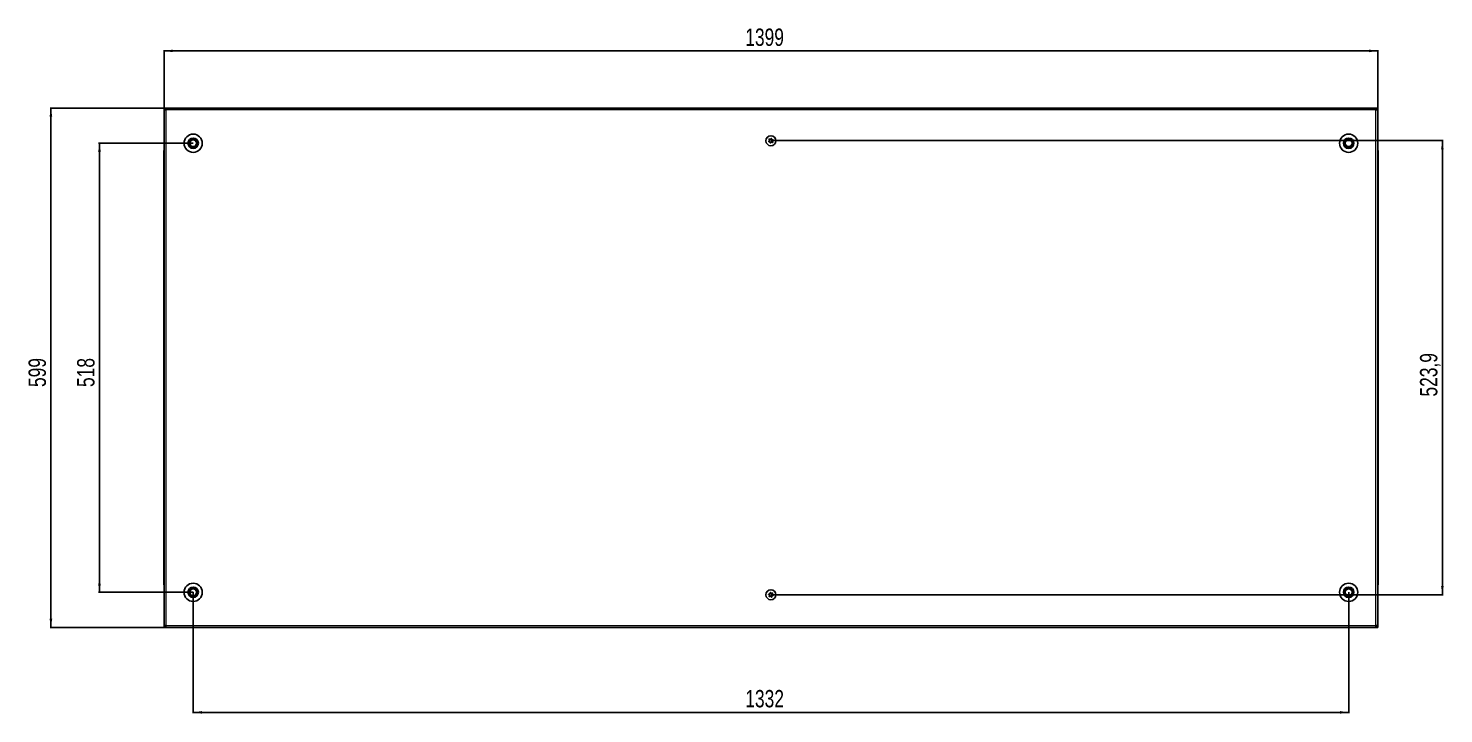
# Model space of a CAD drawing. Header units: millimetres. Extents: x 1256 to 6080, y -475 to 1908.
# Drawn here: x 1256 to 2888, y 1048 to 1839 of the extents above; entities that cross this region are included whole.
import ezdxf

# ---------------------------------------------------------------- set-up
doc = ezdxf.new("R2010")
doc.units = ezdxf.units.MM
doc.layers.add('FORMAT', color=7, linetype='Continuous')
doc.styles.add('SLDTEXTSTYLE0', font='TXT', dxfattribs={"width": 0.75})
doc.dimstyles.new('SLDDIMSTYLE0', dxfattribs={"dimtxt": 20, "dimasz": 10, "dimexe": 0, "dimexo": 0.0625, "dimgap": 5, "dimtad": 2, "dimdec": 1, "dimrnd": 1e-09, "dimzin": 12, "dimdsep": 46, "dimtxsty": 'SLDTEXTSTYLE0', "dimsah": 1, "dimcen": 0.09, "dimadec": 0, "dimazin": 3, "dimtfac": 1, "dimtofl": 0, "dimtmove": 0, "dimatfit": 3, "dimfxl": 0, "dimfrac": 2, "dimtolj": 1, "dimtzin": 12, "dimarcsym": 0})

# ---------------------------------------------------------------- blocks, each defined once
blk = doc.blocks.new('_D')
at = {"layer": 'FORMAT'}
for p, q in [((1413, 1746.6), (1281.5, 1746.6)), ((1282.5, 1147.6), (1282.5, 1746.6)), ((1413, 1147.6), (1281.5, 1147.6))]:
    blk.add_line(p, q, dxfattribs=at)
for points in [[(1282.5, 1746.6), (1280.9, 1736.6), (1284, 1736.6)], [(1282.5, 1147.6), (1284, 1157.6), (1280.9, 1157.6)]]:
    blk.add_solid(points, dxfattribs=at)
at = {"layer": 'FORMAT', "insert": (1256.7, 1424.9), "char_height": 20, "attachment_point": 1, "rotation": 90, "style": 'SLDTEXTSTYLE0'}
blk.add_mtext('599', dxfattribs=at)
blk = doc.blocks.new('_D_1')
at = {"layer": 'FORMAT'}
for p, q in [((1413, 1746.6), (1413, 1813.6)), ((2812, 1812.6), (1413, 1812.6)), ((2812, 1746.6), (2812, 1813.6))]:
    blk.add_line(p, q, dxfattribs=at)
for points in [[(1413, 1812.6), (1423, 1811.1), (1423, 1814.1)], [(2812, 1812.6), (2802, 1814.1), (2802, 1811.1)]]:
    blk.add_solid(points, dxfattribs=at)
at = {"layer": 'FORMAT', "insert": (2082.9, 1838.4), "char_height": 20, "attachment_point": 1, "style": 'SLDTEXTSTYLE0'}
blk.add_mtext('1399', dxfattribs=at)
blk = doc.blocks.new('_D_2')
at = {"layer": 'FORMAT'}
for p, q in [((1446.5, 1188.1), (1446.5, 1048.6)), ((2778.5, 1188.1), (2778.5, 1048.6)), ((1446.5, 1049.6), (2778.5, 1049.6))]:
    blk.add_line(p, q, dxfattribs=at)
for points in [[(1446.5, 1049.6), (1456.5, 1048.1), (1456.5, 1051.1)], [(2778.5, 1049.6), (2768.5, 1051.1), (2768.5, 1048.1)]]:
    blk.add_solid(points, dxfattribs=at)
at = {"layer": 'FORMAT', "insert": (2082.9, 1075.4), "char_height": 20, "attachment_point": 1, "style": 'SLDTEXTSTYLE0'}
blk.add_mtext('1332', dxfattribs=at)
blk = doc.blocks.new('_D_3')
at = {"layer": 'FORMAT'}
for p, q in [((2112.5, 1709.1), (2887.5, 1709.1)), ((2886.5, 1709.1), (2886.5, 1185.3)), ((2112.5, 1185.3), (2887.5, 1185.3))]:
    blk.add_line(p, q, dxfattribs=at)
for points in [[(2886.5, 1709.1), (2885, 1699.1), (2888, 1699.1)], [(2886.5, 1185.3), (2888, 1195.3), (2885, 1195.3)]]:
    blk.add_solid(points, dxfattribs=at)
at = {"layer": 'FORMAT', "insert": (2860.7, 1413.9), "char_height": 20, "attachment_point": 1, "rotation": 90, "style": 'SLDTEXTSTYLE0'}
blk.add_mtext('523,9', dxfattribs=at)
blk = doc.blocks.new('_D_4')
at = {"layer": 'FORMAT'}
for p, q in [((1446.5, 1706.1), (1337.5, 1706.1)), ((1338.5, 1706.1), (1338.5, 1188.1)), ((1446.5, 1188.1), (1337.5, 1188.1))]:
    blk.add_line(p, q, dxfattribs=at)
for points in [[(1338.5, 1706.1), (1336.9, 1696.1), (1340, 1696.1)], [(1338.5, 1188.1), (1340, 1198.1), (1336.9, 1198.1)]]:
    blk.add_solid(points, dxfattribs=at)
at = {"layer": 'FORMAT', "insert": (1312.7, 1424.9), "char_height": 20, "attachment_point": 1, "rotation": 90, "style": 'SLDTEXTSTYLE0'}
blk.add_mtext('518', dxfattribs=at)

msp = doc.modelspace()

# ---------------------------------------------------------------- linework, layer by layer
at = {"color": 7, "linetype": 'Continuous', "lineweight": 25}
for p, q in [((1412.99, 1745.1), (1412.99, 1746.6)), ((1415.09, 1746.6), (1412.99, 1746.6)), ((2809.89, 1746.6), (1415.09, 1746.6)), ((1415.09, 1746.6), (1415.09, 1744.5)), ((2809.89, 1744.5), (2809.89, 1746.6)), ((2811.99, 1746.6), (2809.89, 1746.6)), ((2811.99, 1745.1), (2811.99, 1746.6)), ((1412.99, 1745.1), (1415.09, 1745.1)), ((1412.99, 1745.1), (1412.99, 1744.5)), ((1412.99, 1744.5), (1412.99, 1149.7)), ((1412.99, 1744.5), (1415.09, 1744.5)), ((2809.89, 1745.1), (2811.99, 1745.1)), ((2809.89, 1744.5), (2811.99, 1744.5)), ((2811.99, 1744.5), (2811.99, 1745.1)), ((2811.99, 1149.7), (2811.99, 1744.5)), ((2811.99, 1697.93), (2811.99, 1697.93)), ((1412.49, 1696.6), (1412.49, 1690.1)), ((1412.49, 1690.1), (1412.49, 1696.6)), ((1412.49, 1690.1), (1412.49, 1690.1)), ((1412.99, 1690.1), (1412.49, 1690.1)), ((1412.64, 1690.1), (1412.64, 1204.1)), ((2811.99, 1690.1), (2812.49, 1690.1)), ((2812.34, 1204.1), (2812.34, 1690.1)), ((2812.49, 1696.6), (2812.49, 1690.1)), ((2812.49, 1690.1), (2812.49, 1696.6)), ((2812.49, 1690.1), (2812.49, 1690.1)), ((2812.49, 1690.1), (2812.49, 1690.1)), ((1412.49, 1204.1), (1412.49, 1204.1)), ((1412.49, 1197.6), (1412.49, 1204.1)), ((1412.49, 1204.1), (1412.49, 1204.1)), ((1412.49, 1204.1), (1412.49, 1197.6)), ((1412.99, 1204.1), (1412.49, 1204.1)), ((1412.99, 1196.28), (1412.99, 1196.28)), ((2811.99, 1204.1), (2812.49, 1204.1)), ((2812.49, 1204.1), (2812.49, 1204.1)), ((2812.49, 1197.6), (2812.49, 1204.1)), ((2812.49, 1204.1), (2812.49, 1197.6)), ((1415.09, 1149.7), (1412.99, 1149.7)), ((1412.99, 1149.7), (1412.99, 1149.1)), ((1412.99, 1149.1), (1412.99, 1147.6)), ((1415.09, 1149.1), (1412.99, 1149.1)), ((1412.99, 1147.6), (1415.09, 1147.6)), ((1415.09, 1149.7), (1415.09, 1147.6)), ((1415.09, 1147.6), (2809.89, 1147.6)), ((2811.99, 1149.7), (2809.89, 1149.7)), ((2809.89, 1147.6), (2809.89, 1149.7)), ((2811.99, 1149.1), (2809.89, 1149.1)), ((2809.89, 1147.6), (2811.99, 1147.6)), ((2811.99, 1149.1), (2811.99, 1149.7)), ((2811.99, 1149.1), (2811.99, 1147.6))]:
    msp.add_line(p, q, dxfattribs=at)
at = {"color": 8, "linetype": 'Continuous', "lineweight": 18}
for p, q in [((1415.09, 1744.5), (1415.09, 1149.7)), ((2809.89, 1744.5), (1415.09, 1744.5)), ((2809.89, 1149.7), (2809.89, 1744.5)), ((1412.99, 1696.6), (1412.49, 1696.6)), ((2811.99, 1696.6), (2812.49, 1696.6)), ((1412.99, 1197.6), (1412.49, 1197.6)), ((2811.99, 1197.6), (2812.49, 1197.6)), ((1415.09, 1149.7), (2809.89, 1149.7))]:
    msp.add_line(p, q, dxfattribs=at)
at = {"color": 7, "linetype": 'Continuous', "lineweight": 25}
for centre, radius in [((1446.49, 1706.1), 10.5), ((2112.49, 1708.95), 5.79), ((2778.49, 1706.1), 10.5), ((1446.49, 1706.1), 6), ((1446.49, 1706.1), 3.9), ((2112.49, 1708.95), 1.85), ((2778.49, 1706.1), 6), ((2778.49, 1706.1), 3.9), ((1446.49, 1188.1), 10.5), ((1446.49, 1188.1), 6), ((1446.49, 1188.1), 3.9), ((2778.49, 1188.1), 10.5), ((2778.49, 1188.1), 6), ((2778.49, 1188.1), 3.9), ((2112.49, 1185.25), 5.79), ((2112.49, 1185.25), 1.85)]:
    msp.add_circle(centre, radius, dxfattribs=at)
for centre, radius, start, end in [((1414.49, 1696.6), 2, 138.57492, 180), ((1414.49, 1696.6), 2, 138.59038, 180), ((1446.49, 1706.1), 4.62, 120, 180), ((1446.49, 1706.1), 4.62, 180, 240), ((1446.49, 1706.1), 4.62, 60, 120), ((1446.49, 1706.1), 4.62, 240, 300), ((1446.49, 1706.1), 4.62, 360, 60), ((1446.49, 1706.1), 4.62, 300, 360), ((2778.49, 1706.1), 4.62, 120, 180), ((2778.49, 1706.1), 4.62, 180, 240), ((2778.49, 1706.1), 4.62, 60, 120), ((2778.49, 1706.1), 4.62, 240, 300), ((2778.49, 1706.1), 4.62, 360, 60), ((2778.49, 1706.1), 4.62, 300, 360), ((2810.49, 1696.6), 2, 33.78451, 41.40962), ((2810.49, 1696.6), 2, 0, 41.39416), ((2810.49, 1696.6), 2, 360, 19.56674), ((1414.49, 1197.6), 2, 180, 221.40962), ((1414.49, 1197.6), 2, 180, 221.39416), ((1446.49, 1188.1), 4.62, 120, 180), ((1446.49, 1188.1), 4.62, 60, 120), ((1446.49, 1188.1), 4.62, 360, 60), ((2778.49, 1188.1), 4.62, 120, 180), ((2778.49, 1188.1), 4.62, 60, 120), ((2778.49, 1188.1), 4.62, 0, 60), ((2810.49, 1197.6), 2, 318.57492, 360), ((2810.49, 1197.6), 2, 318.59038, 0), ((1446.49, 1188.1), 4.62, 180, 240), ((1446.49, 1188.1), 4.62, 240, 300), ((1446.49, 1188.1), 4.62, 300, 360), ((2778.49, 1188.1), 4.62, 180, 240), ((2778.49, 1188.1), 4.62, 240, 300), ((2778.49, 1188.1), 4.62, 300, 0)]:
    msp.add_arc(centre, radius, start, end, dxfattribs=at)
for points, knots in [([(1441.87, 1706.1), (1442.2, 1706.68), (1442.77, 1707.66), (1443.59, 1709.08), (1444, 1709.79), (1444.18, 1710.1)], [0, 0, 0, 0, 0.4391308, 0.7513783, 1, 1, 1, 1]), ([(1444.18, 1702.1), (1443.85, 1702.68), (1443.28, 1703.66), (1442.46, 1705.08), (1442.05, 1705.79), (1441.87, 1706.1)], [0, 0, 0, 0, 0.4391308, 0.7513783, 1, 1, 1, 1]), ([(1444.18, 1710.1), (1444.38, 1710.1), (1445.08, 1710.1), (1446.39, 1710.1), (1447.78, 1710.1), (1448.53, 1710.1), (1448.8, 1710.1)], [0, 0, 0, 0, 0.1393293, 0.4852696, 0.8163565, 1, 1, 1, 1]), ([(1448.8, 1702.1), (1448.53, 1702.1), (1447.78, 1702.1), (1446.39, 1702.1), (1445.08, 1702.1), (1444.38, 1702.1), (1444.18, 1702.1)], [0, 0, 0, 0, 0.1836435, 0.5147304, 0.8606707, 1, 1, 1, 1]), ([(1448.8, 1710.1), (1449.13, 1709.53), (1449.69, 1708.55), (1450.52, 1707.13), (1450.93, 1706.42), (1451.11, 1706.1)], [0, 0, 0, 0, 0.4391308, 0.7513783, 1, 1, 1, 1]), ([(1451.11, 1706.1), (1450.78, 1705.53), (1450.21, 1704.55), (1449.39, 1703.13), (1448.98, 1702.42), (1448.8, 1702.1)], [0, 0, 0, 0, 0.4391308, 0.7513783, 1, 1, 1, 1]), ([(2110.4, 1710.82), (2110.39, 1710.81), (2110.38, 1710.79), (2110.38, 1710.73), (2110.4, 1710.59), (2110.54, 1710.22), (2110.73, 1709.72), (2110.62, 1709.09), (2110.31, 1708.69), (2110.03, 1708.41), (2109.87, 1708.23), (2109.83, 1708.14), (2109.82, 1708.1), (2109.83, 1708.07), (2109.85, 1708.04), (2109.91, 1708), (2110.17, 1707.93), (2110.64, 1707.88), (2111.31, 1707.63), (2111.62, 1706.99), (2111.73, 1706.53), (2111.83, 1706.28), (2111.88, 1706.23), (2111.91, 1706.21), (2111.94, 1706.21), (2111.97, 1706.22), (2112.01, 1706.24), (2112.08, 1706.29), (2112.23, 1706.46), (2112.47, 1706.76), (2112.84, 1707.12), (2113.44, 1707.29), (2113.97, 1707.16), (2114.35, 1707.06), (2114.5, 1707.05), (2114.55, 1707.07), (2114.58, 1707.09), (2114.6, 1707.12), (2114.6, 1707.18), (2114.58, 1707.32), (2114.44, 1707.69), (2114.25, 1708.19), (2114.35, 1708.82), (2114.67, 1709.22), (2114.95, 1709.5), (2115.1, 1709.68), (2115.15, 1709.77), (2115.15, 1709.81), (2115.15, 1709.84), (2115.13, 1709.87), (2115.07, 1709.91), (2114.81, 1709.98), (2114.34, 1710.03), (2113.67, 1710.28), (2113.35, 1710.91), (2113.24, 1711.38), (2113.14, 1711.63), (2113.1, 1711.68), (2113.07, 1711.69), (2113.04, 1711.7), (2113, 1711.69), (2112.97, 1711.67), (2112.9, 1711.62), (2112.75, 1711.45), (2112.51, 1711.15), (2112.14, 1710.79), (2111.53, 1710.62), (2111.01, 1710.75), (2110.63, 1710.85), (2110.48, 1710.86), (2110.42, 1710.84), (2110.41, 1710.83), (2110.4, 1710.82)], [0, 0, 0, 0, 0.0020087, 0.00442, 0.0093647, 0.0255282, 0.0677053, 0.0957862, 0.1246456, 0.1503415, 0.1605194, 0.1633943, 0.1656965, 0.1672448, 0.1688741, 0.1707699, 0.1786058, 0.2119941, 0.2499945, 0.2879948, 0.3213831, 0.329219, 0.3311148, 0.3327441, 0.3342924, 0.3362166, 0.3385353, 0.3413178, 0.349662, 0.3753578, 0.4042173, 0.4322982, 0.4744753, 0.4906388, 0.4966691, 0.49844, 0.5, 0.5020087, 0.50442, 0.5093647, 0.5255282, 0.5677053, 0.5957862, 0.6246456, 0.6503415, 0.6605194, 0.6633943, 0.6656965, 0.6672448, 0.6688741, 0.6707699, 0.6786058, 0.7119941, 0.7499945, 0.7879948, 0.8213831, 0.829219, 0.8311148, 0.8327441, 0.8342924, 0.8362166, 0.8385353, 0.8413178, 0.849662, 0.8753578, 0.9042173, 0.9322982, 0.9744753, 0.9906388, 0.9966691, 0.99844, 1, 1, 1, 1]), ([(2773.87, 1706.1), (2774.2, 1706.68), (2774.77, 1707.66), (2775.59, 1709.08), (2776, 1709.79), (2776.18, 1710.1)], [0, 0, 0, 0, 0.4391308, 0.7513783, 1, 1, 1, 1]), ([(2776.18, 1702.1), (2775.85, 1702.68), (2775.28, 1703.66), (2774.46, 1705.08), (2774.05, 1705.79), (2773.87, 1706.1)], [0, 0, 0, 0, 0.4391308, 0.7513783, 1, 1, 1, 1]), ([(2776.18, 1710.1), (2776.38, 1710.1), (2777.08, 1710.1), (2778.39, 1710.1), (2779.78, 1710.1), (2780.53, 1710.1), (2780.8, 1710.1)], [0, 0, 0, 0, 0.1393293, 0.4852696, 0.8163565, 1, 1, 1, 1]), ([(2780.8, 1702.1), (2780.53, 1702.1), (2779.78, 1702.1), (2778.39, 1702.1), (2777.08, 1702.1), (2776.38, 1702.1), (2776.18, 1702.1)], [0, 0, 0, 0, 0.1836435, 0.5147304, 0.8606707, 1, 1, 1, 1]), ([(2780.8, 1710.1), (2781.13, 1709.53), (2781.69, 1708.55), (2782.52, 1707.13), (2782.93, 1706.42), (2783.11, 1706.1)], [0, 0, 0, 0, 0.4391308, 0.7513783, 1, 1, 1, 1]), ([(2783.11, 1706.1), (2782.78, 1705.53), (2782.21, 1704.55), (2781.39, 1703.13), (2780.98, 1702.42), (2780.8, 1702.1)], [0, 0, 0, 0, 0.4391308, 0.7513783, 1, 1, 1, 1]), ([(1441.87, 1188.1), (1442.2, 1188.68), (1442.77, 1189.66), (1443.59, 1191.08), (1444, 1191.79), (1444.18, 1192.1)], [0, 0, 0, 0, 0.4391308, 0.7513783, 1, 1, 1, 1]), ([(1444.18, 1192.1), (1444.38, 1192.1), (1445.08, 1192.1), (1446.39, 1192.1), (1447.78, 1192.1), (1448.53, 1192.1), (1448.8, 1192.1)], [0, 0, 0, 0, 0.1393293, 0.4852696, 0.8163565, 1, 1, 1, 1]), ([(1448.8, 1192.1), (1449.13, 1191.53), (1449.69, 1190.55), (1450.52, 1189.13), (1450.93, 1188.42), (1451.11, 1188.1)], [0, 0, 0, 0, 0.4391308, 0.7513783, 1, 1, 1, 1]), ([(2773.87, 1188.1), (2774.2, 1188.68), (2774.77, 1189.66), (2775.59, 1191.08), (2776, 1191.79), (2776.18, 1192.1)], [0, 0, 0, 0, 0.4391308, 0.7513783, 1, 1, 1, 1]), ([(2776.18, 1192.1), (2776.38, 1192.1), (2777.08, 1192.1), (2778.39, 1192.1), (2779.78, 1192.1), (2780.53, 1192.1), (2780.8, 1192.1)], [0, 0, 0, 0, 0.1393293, 0.4852696, 0.8163565, 1, 1, 1, 1]), ([(2780.8, 1192.1), (2781.13, 1191.53), (2781.69, 1190.55), (2782.52, 1189.13), (2782.93, 1188.42), (2783.11, 1188.1)], [0, 0, 0, 0, 0.4391308, 0.7513783, 1, 1, 1, 1]), ([(1444.18, 1184.1), (1443.85, 1184.68), (1443.28, 1185.66), (1442.46, 1187.08), (1442.05, 1187.79), (1441.87, 1188.1)], [0, 0, 0, 0, 0.4391308, 0.7513783, 1, 1, 1, 1]), ([(1448.8, 1184.1), (1448.53, 1184.1), (1447.78, 1184.1), (1446.39, 1184.1), (1445.08, 1184.1), (1444.38, 1184.1), (1444.18, 1184.1)], [0, 0, 0, 0, 0.1836435, 0.5147304, 0.8606707, 1, 1, 1, 1]), ([(1451.11, 1188.1), (1450.78, 1187.53), (1450.21, 1186.55), (1449.39, 1185.13), (1448.98, 1184.42), (1448.8, 1184.1)], [0, 0, 0, 0, 0.4391308, 0.7513783, 1, 1, 1, 1]), ([(2115.21, 1184.61), (2115.21, 1184.62), (2115.22, 1184.65), (2115.19, 1184.7), (2115.1, 1184.82), (2114.81, 1185.07), (2114.4, 1185.42), (2114.19, 1186.02), (2114.28, 1186.53), (2114.39, 1186.91), (2114.44, 1187.14), (2114.44, 1187.24), (2114.42, 1187.28), (2114.4, 1187.3), (2114.37, 1187.31), (2114.3, 1187.32), (2114.04, 1187.26), (2113.6, 1187.09), (2112.9, 1186.98), (2112.31, 1187.39), (2112, 1187.74), (2111.79, 1187.92), (2111.72, 1187.94), (2111.69, 1187.94), (2111.66, 1187.93), (2111.64, 1187.9), (2111.61, 1187.87), (2111.58, 1187.79), (2111.53, 1187.57), (2111.46, 1187.2), (2111.31, 1186.7), (2110.86, 1186.26), (2110.33, 1186.13), (2109.95, 1186.03), (2109.82, 1185.97), (2109.77, 1185.93), (2109.76, 1185.89), (2109.76, 1185.86), (2109.79, 1185.8), (2109.88, 1185.69), (2110.17, 1185.44), (2110.58, 1185.09), (2110.78, 1184.49), (2110.7, 1183.98), (2110.59, 1183.6), (2110.54, 1183.37), (2110.54, 1183.27), (2110.55, 1183.23), (2110.58, 1183.21), (2110.6, 1183.19), (2110.67, 1183.19), (2110.94, 1183.25), (2111.38, 1183.42), (2112.08, 1183.53), (2112.66, 1183.12), (2112.98, 1182.76), (2113.19, 1182.59), (2113.25, 1182.57), (2113.29, 1182.57), (2113.31, 1182.58), (2113.34, 1182.61), (2113.36, 1182.64), (2113.4, 1182.72), (2113.45, 1182.94), (2113.52, 1183.31), (2113.67, 1183.81), (2114.12, 1184.25), (2114.65, 1184.38), (2115.03, 1184.48), (2115.16, 1184.54), (2115.2, 1184.58), (2115.21, 1184.6), (2115.21, 1184.61)], [0, 0, 0, 0, 0.0020087, 0.00442, 0.0093647, 0.0255282, 0.0677053, 0.0957862, 0.1246456, 0.1503415, 0.1605194, 0.1633943, 0.1656965, 0.1672448, 0.1688741, 0.1707699, 0.1786058, 0.2119941, 0.2499945, 0.2879948, 0.3213831, 0.329219, 0.3311148, 0.3327441, 0.3342924, 0.3362166, 0.3385353, 0.3413178, 0.349662, 0.3753578, 0.4042173, 0.4322982, 0.4744753, 0.4906388, 0.4966691, 0.49844, 0.5, 0.5020087, 0.50442, 0.5093647, 0.5255282, 0.5677053, 0.5957862, 0.6246456, 0.6503415, 0.6605194, 0.6633943, 0.6656965, 0.6672448, 0.6688741, 0.6707699, 0.6786058, 0.7119941, 0.7499945, 0.7879948, 0.8213831, 0.829219, 0.8311148, 0.8327441, 0.8342924, 0.8362166, 0.8385353, 0.8413178, 0.849662, 0.8753578, 0.9042173, 0.9322982, 0.9744753, 0.9906388, 0.9966691, 0.99844, 1, 1, 1, 1]), ([(2776.18, 1184.1), (2775.85, 1184.68), (2775.28, 1185.66), (2774.46, 1187.08), (2774.05, 1187.79), (2773.87, 1188.1)], [0, 0, 0, 0, 0.4391308, 0.7513783, 1, 1, 1, 1]), ([(2780.8, 1184.1), (2780.53, 1184.1), (2779.78, 1184.1), (2778.39, 1184.1), (2777.08, 1184.1), (2776.38, 1184.1), (2776.18, 1184.1)], [0, 0, 0, 0, 0.1836435, 0.5147304, 0.8606707, 1, 1, 1, 1]), ([(2783.11, 1188.1), (2782.78, 1187.53), (2782.21, 1186.55), (2781.39, 1185.13), (2780.98, 1184.42), (2780.8, 1184.1)], [0, 0, 0, 0, 0.4391308, 0.7513783, 1, 1, 1, 1])]:
    msp.add_open_spline(points, degree=3, knots=knots, dxfattribs=at)

# ---------------------------------------------------------------- dimensions: what is measured, and where the dimension line sits
at = {"layer": 'FORMAT'}
for base, p1, p2, picture, middle in [((1412.99, 1812.6), (2811.99, 1746.6), (1412.99, 1746.6), '_D_1', (2112.49, 1812.6)), ((2778.49, 1049.6), (1446.49, 1188.1), (2778.49, 1188.1), '_D_2', (2112.49, 1049.6))]:
    dim = msp.add_linear_dim(base=base, p1=p1, p2=p2, dimstyle='SLDDIMSTYLE0', dxfattribs=at)
    dim.commit()
    dim.dimension.update_dxf_attribs({"geometry": picture, "text_midpoint": middle, "dimtype": 160})
for base, p1, p2, picture, middle in [((1282.49, 1746.6), (1412.99, 1147.6), (1412.99, 1746.6), '_D', (1282.49, 1447.1)), ((1338.49, 1188.1), (1446.49, 1706.1), (1446.49, 1188.1), '_D_4', (1338.49, 1447.1)), ((2886.48881076, 1185.25434732), (2112.48845386, 1709.10434732), (2112.48845386, 1185.25434732), '_D_3', (2886.48881076, 1447.17934732))]:
    dim = msp.add_linear_dim(base=base, p1=p1, p2=p2, angle=90, dimstyle='SLDDIMSTYLE0', dxfattribs=at)
    dim.commit()
    dim.dimension.update_dxf_attribs({"geometry": picture, "text_midpoint": middle, "dimtype": 160})

doc.saveas('drawing.dxf')
